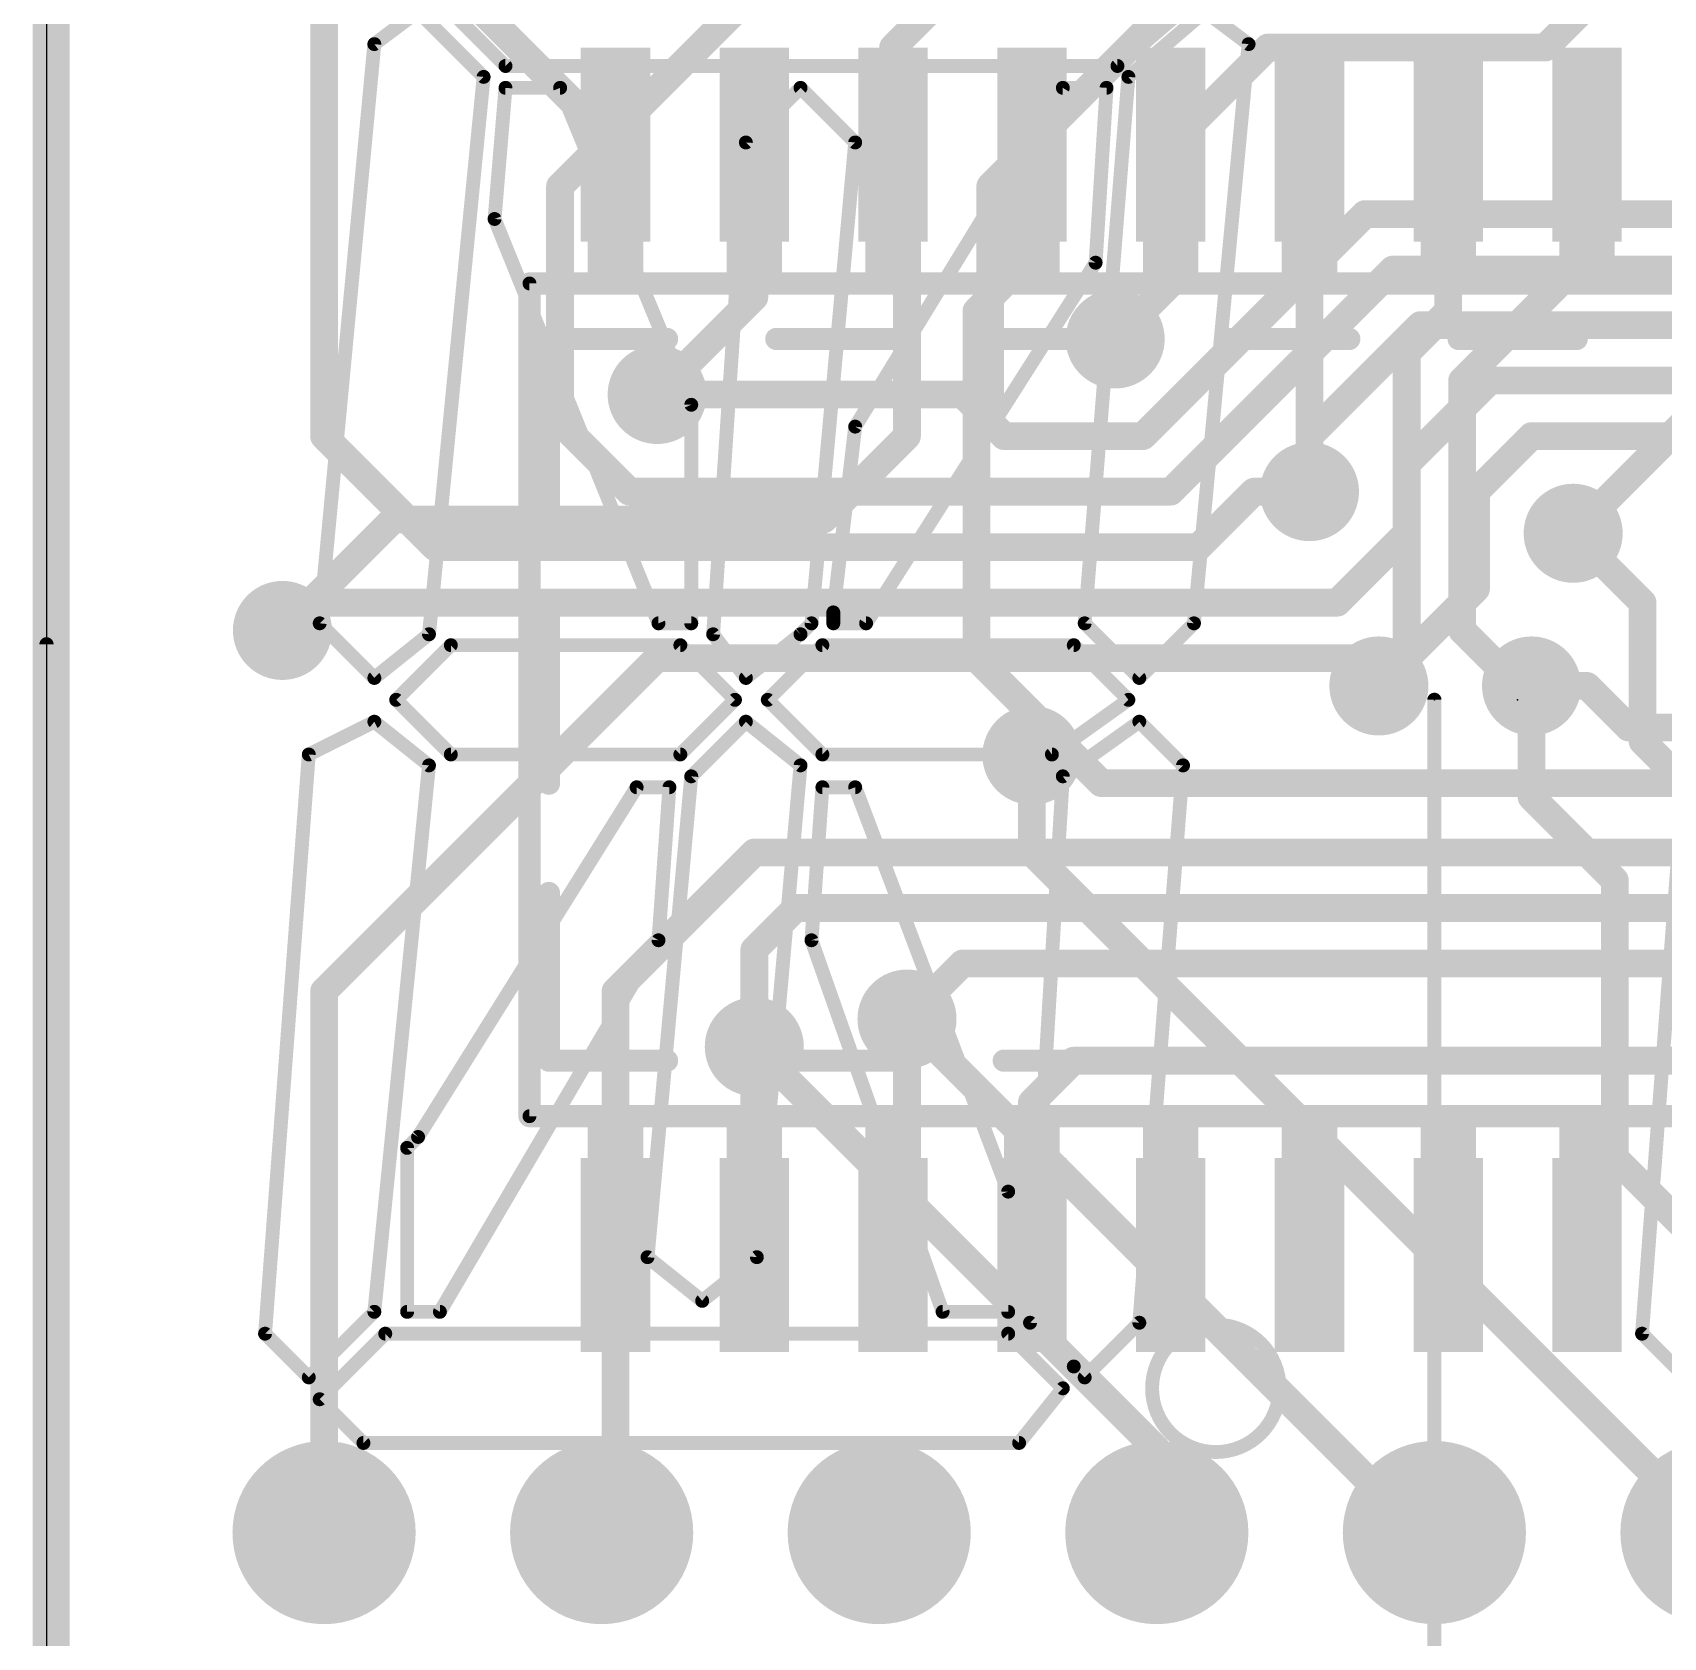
# Model space of a CAD drawing. Extents: x -25.5 to 33.9, y -16.6 to 18.1.
# Drawn here: x -25.53 to -10.6, y -8.58 to 6.11 of the extents above; entities that cross this region are included whole.
import ezdxf

# ---------------------------------------------------------------- set-up
doc = ezdxf.new("R2010")
doc.units = 0
for name, color, linetype in [('1', 12, 'CONTINUOUS'), ('16', 132, 'CONTINUOUS'), ('17', 110, 'CONTINUOUS'), ('18', 110, 'CONTINUOUS'), ('20', 53, 'CONTINUOUS'), ('21', 40, 'CONTINUOUS'), ('22', 6, 'CONTINUOUS'), ('23', 53, 'CONTINUOUS'), ('24', 53, 'CONTINUOUS'), ('47', 253, 'CONTINUOUS'), ('51', 253, 'CONTINUOUS'), ('52', 4, 'CONTINUOUS')]:
    doc.layers.add(name, color=color, linetype=linetype)

# ---------------------------------------------------------------- blocks, each defined once
blk = doc.blocks.new('ROUNDP')
at = {"const_width": 0.5}
blk.add_lwpolyline([(0, -0.25, 1), (0, 0.25, 1), (0, -0.25)], format="xyb", dxfattribs=at)
blk = doc.blocks.new('RECT')
blk.add_solid([(-0.5, -0.5), (0.5, -0.5), (-0.5, 0.5), (0.5, 0.5)])
blk = doc.blocks.new('ROUNDV')
at = {"const_width": 0.5}
blk.add_lwpolyline([(0, -0.25, 1), (0, 0.25, 1), (0, -0.25)], format="xyb", dxfattribs=at)

msp = doc.modelspace()

# ---------------------------------------------------------------- linework, layer by layer
at = {"layer": '1', "const_width": 0.254}
for points in [[(-25.4, -11.43), (-25.4, 11.43)], [(-22.86, 2.413), (-22.86, 7.62)], [(-20.701, 4.699), (-17.78, 7.62)], [(-15.24, 7.62), (-15.24, 6.223)], [(-10.414, 7.239), (-11.684, 5.969)], [(-15.24, 6.223), (-16.764, 4.699)], [(-14.224, 5.969), (-15.113, 5.08)], [(-11.684, 5.969), (-14.224, 5.969)], [(-15.113, 5.08), (-15.113, 3.81)], [(-20.701, 2.54), (-20.701, 4.699)], [(-16.764, 4.699), (-16.764, 2.54)], [(-15.367, 2.413), (-13.335, 4.445)], [(-13.335, 4.445), (-8.89, 4.445)], [(-13.081, 3.937), (-15.113, 1.905)], [(-13.081, 3.937), (-9.144, 3.937)], [(-15.113, 3.81), (-15.621, 3.302)], [(-13.843, 2.413), (-12.827, 3.429)], [(-12.827, 3.429), (-9.779, 3.429)], [(-12.192, 2.921), (-12.954, 2.159)], [(-10.16, 2.921), (-12.192, 2.921)], [(-17.018, 2.794), (-19.812, 2.794)], [(-17.018, 2.794), (-16.764, 2.54)], [(-21.844, 1.397), (-22.86, 2.413)], [(-20.066, 1.905), (-20.701, 2.54)], [(-16.764, 2.54), (-16.637, 2.413)], [(-16.637, 2.413), (-15.367, 2.413)], [(-13.843, 1.905), (-13.843, 2.413)], [(-12.319, 1.905), (-11.811, 2.413)], [(-11.811, 2.413), (-10.414, 2.413)], [(-12.954, 2.159), (-12.954, 1.524)], [(-15.113, 1.905), (-20.066, 1.905)], [(-14.351, 1.905), (-14.859, 1.397)], [(-13.843, 1.905), (-14.351, 1.905)], [(-12.319, 1.016), (-12.319, 1.905)], [(-12.954, 1.524), (-13.589, 0.889)], [(-10.795, 0.889), (-11.43, 1.524)], [(-14.859, 1.397), (-21.844, 1.397)], [(-13.208, 0.127), (-12.319, 1.016)], [(-22.86, 0.889), (-23.114, 0.635)], [(-13.589, 0.889), (-22.86, 0.889)], [(-10.795, -0.381), (-10.795, 0.889)], [(-23.114, 0.635), (-23.241, 0.635)], [(-19.812, 0.381), (-22.86, -2.667)], [(-19.812, 0.381), (-13.335, 0.381)], [(-13.335, 0.381), (-13.208, 0.254)], [(-13.208, 0.254), (-13.208, 0.127)], [(-11.811, -0.889), (-11.811, 0.127)], [(-10.16, -1.016), (-10.795, -0.381)], [(-16.383, -1.397), (-16.383, -0.508)], [(-11.049, -1.651), (-11.811, -0.889)], [(-10.16, -7.62), (-16.383, -1.397)], [(-11.049, -1.651), (-11.049, -4.191)], [(-22.86, -2.667), (-22.86, -7.62)], [(-12.827, -7.62), (-17.526, -2.921)], [(-15.24, -6.858), (-18.923, -3.175)], [(-11.049, -4.191), (-7.62, -7.62)], [(-15.24, -6.858), (-15.24, -7.62)], [(-12.7, -7.62), (-12.827, -7.62)]]:
    msp.add_lwpolyline(points, dxfattribs=at)
at = {"layer": '1', "const_width": 0.127}
for points in [[(-15.3035, 6.223, 1), (-15.1765, 6.223)], [(-14.224, 6.0325, 1), (-14.224, 5.9055)], [(-14.1791, 5.9241, 1), (-14.2689, 6.0139)], [(-11.7289, 6.0139, 1), (-11.6391, 5.9241)], [(-11.684, 5.9055, 1), (-11.684, 6.0325)], [(-15.0495, 5.08, 1), (-15.1765, 5.08)], [(-15.1579, 5.1249, 1), (-15.0681, 5.0351)], [(-20.6375, 4.699, 1), (-20.7645, 4.699)], [(-20.7459, 4.7439, 1), (-20.6561, 4.6541)], [(-16.7005, 4.699, 1), (-16.8275, 4.699)], [(-16.8089, 4.7439, 1), (-16.7191, 4.6541)], [(-13.335, 4.5085, 1), (-13.335, 4.3815)], [(-13.2901, 4.4001, 1), (-13.3799, 4.4899)], [(-13.081, 4.0005, 1), (-13.081, 3.8735)], [(-13.0361, 3.8921, 1), (-13.1259, 3.9819)], [(-15.0681, 3.7651, 1), (-15.1579, 3.8549)], [(-15.1765, 3.81, 1), (-15.0495, 3.81)], [(-12.827, 3.4925, 1), (-12.827, 3.3655)], [(-12.7821, 3.3841, 1), (-12.8719, 3.4739)], [(-15.6659, 3.3469, 1), (-15.5761, 3.2571)], [(-12.192, 2.9845, 1), (-12.192, 2.8575)], [(-12.1471, 2.8761, 1), (-12.2369, 2.9659)], [(-19.812, 2.8575, 1), (-19.812, 2.7305)], [(-16.9731, 2.8389, 1), (-17.0629, 2.7491)], [(-17.018, 2.7305, 1), (-17.018, 2.8575)], [(-22.8151, 2.4579, 1), (-22.9049, 2.3681)], [(-20.6561, 2.5849, 1), (-20.7459, 2.4951)], [(-20.7645, 2.54, 1), (-20.6375, 2.54)], [(-16.7191, 2.5849, 1), (-16.8089, 2.4951)], [(-16.8275, 2.54, 1), (-16.7005, 2.54)], [(-16.8089, 2.4951, 1), (-16.7191, 2.5849)], [(-16.637, 2.4765, 1), (-16.637, 2.3495)], [(-15.367, 2.3495, 1), (-15.367, 2.4765)], [(-13.7795, 2.413, 1), (-13.9065, 2.413)], [(-11.811, 2.4765, 1), (-11.811, 2.3495)], [(-11.7661, 2.3681, 1), (-11.8559, 2.4579)], [(-22.9235, 2.413, 1), (-22.7965, 2.413)], [(-16.6819, 2.3681, 1), (-16.5921, 2.4579)], [(-15.4119, 2.4579, 1), (-15.3221, 2.3681)], [(-13.8879, 2.4579, 1), (-13.7981, 2.3681)], [(-12.8905, 2.159, 1), (-13.0175, 2.159)], [(-12.9989, 2.2039, 1), (-12.9091, 2.1141)], [(-20.066, 1.9685, 1), (-20.066, 1.8415)], [(-20.1109, 1.8601, 1), (-20.0211, 1.9499)], [(-15.1579, 1.9499, 1), (-15.0681, 1.8601)], [(-15.113, 1.8415, 1), (-15.113, 1.9685)], [(-14.351, 1.9685, 1), (-14.351, 1.8415)], [(-14.3061, 1.8601, 1), (-14.3959, 1.9499)], [(-13.9065, 1.905, 1), (-13.7795, 1.905)], [(-13.843, 1.8415, 1), (-13.843, 1.9685)], [(-12.2555, 1.905, 1), (-12.3825, 1.905)], [(-12.3639, 1.9499, 1), (-12.2741, 1.8601)], [(-12.9091, 1.4791, 1), (-12.9989, 1.5689)], [(-11.3851, 1.5689, 1), (-11.4749, 1.4791)], [(-21.844, 1.4605, 1), (-21.844, 1.3335)], [(-21.8889, 1.3521, 1), (-21.7991, 1.4419)], [(-14.9039, 1.4419, 1), (-14.8141, 1.3521)], [(-14.859, 1.3335, 1), (-14.859, 1.4605)], [(-13.0175, 1.524, 1), (-12.8905, 1.524)], [(-12.3825, 1.016, 1), (-12.2555, 1.016)], [(-12.2741, 0.9711, 1), (-12.3639, 1.0609)], [(-22.86, 0.9525, 1), (-22.86, 0.8255)], [(-22.8151, 0.8441, 1), (-22.9049, 0.9339)], [(-13.6339, 0.9339, 1), (-13.5441, 0.8441)], [(-13.589, 0.8255, 1), (-13.589, 0.9525)], [(-10.7315, 0.889, 1), (-10.8585, 0.889)], [(-10.8399, 0.8441, 1), (-10.7501, 0.9339)], [(-23.241, 0.6985, 1), (-23.241, 0.5715)], [(-23.114, 0.5715, 1), (-23.114, 0.6985)], [(-23.1589, 0.6799, 1), (-23.0691, 0.5901)], [(-19.812, 0.4445, 1), (-19.812, 0.3175)], [(-19.7671, 0.3361, 1), (-19.8569, 0.4259)], [(-13.2901, 0.4259, 1), (-13.3799, 0.3361)], [(-13.335, 0.3175, 1), (-13.335, 0.4445)], [(-13.1445, 0.254, 1), (-13.2715, 0.254)], [(-13.2529, 0.2091, 1), (-13.1631, 0.2989)], [(-13.2529, 0.1719, 1), (-13.1631, 0.0821)], [(-13.2715, 0.127, 1), (-13.1445, 0.127)], [(-11.7475, 0.127, 1), (-11.8745, 0.127)], [(-10.7501, -0.3361, 1), (-10.8399, -0.4259)], [(-16.3195, -0.508, 1), (-16.4465, -0.508)], [(-10.8585, -0.381, 1), (-10.7315, -0.381)], [(-11.7661, -0.8441, 1), (-11.8559, -0.9339)], [(-11.8745, -0.889, 1), (-11.7475, -0.889)], [(-16.3381, -1.3521, 1), (-16.4279, -1.4419)], [(-16.4465, -1.397, 1), (-16.3195, -1.397)], [(-10.9855, -1.651, 1), (-11.1125, -1.651)], [(-11.0939, -1.6959, 1), (-11.0041, -1.6061)], [(-22.7965, -2.667, 1), (-22.9235, -2.667)], [(-22.9049, -2.6221, 1), (-22.8151, -2.7119)], [(-17.4811, -2.8761, 1), (-17.5709, -2.9659)], [(-18.8781, -3.1301, 1), (-18.9679, -3.2199)], [(-11.0041, -4.1461, 1), (-11.0939, -4.2359)], [(-11.1125, -4.191, 1), (-10.9855, -4.191)], [(-15.1765, -6.858, 1), (-15.3035, -6.858)], [(-15.2849, -6.9029, 1), (-15.1951, -6.8131)], [(-22.9235, -7.62, 1), (-22.7965, -7.62)], [(-15.3035, -7.62, 1), (-15.1765, -7.62)], [(-12.827, -7.5565, 1), (-12.827, -7.6835)], [(-12.8719, -7.6649, 1), (-12.7821, -7.5751)], [(-12.7, -7.6835, 1), (-12.7, -7.5565)]]:
    msp.add_lwpolyline(points, format="xyb", dxfattribs=at)
at = {"layer": '16', "const_width": 0.254}
for points in [[(-25.4, -11.43), (-25.4, 11.43)], [(-17.653, 5.969), (-16.51, 7.112)], [(-21.59, 6.477), (-20.193, 5.08)], [(-17.653, 5.08), (-17.653, 5.969)], [(-18.923, 3.683), (-18.923, 5.08)], [(-17.526, 4.953), (-17.653, 5.08)], [(-17.526, 2.413), (-17.526, 4.953)], [(-16.383, 5.08), (-16.383, 4.064)], [(-14.986, 4.953), (-15.113, 5.08)], [(-14.986, 4.953), (-14.986, 3.937)], [(-13.843, 5.08), (-13.843, 1.905)], [(-12.573, 5.08), (-12.573, 3.556)], [(-11.43, 4.953), (-11.303, 5.08)], [(-11.43, 3.937), (-11.43, 4.953)], [(-16.383, 4.064), (-16.891, 3.556)], [(-14.986, 3.937), (-15.621, 3.302)], [(-11.43, 3.937), (-12.446, 2.921)], [(-19.812, 2.794), (-18.923, 3.683)], [(-16.891, 3.556), (-16.891, 0.381)], [(-12.573, 3.556), (-12.954, 3.175)], [(-12.954, 3.175), (-12.954, 0.381)], [(-12.446, 2.921), (-12.446, 0.635)], [(-10.033, 2.921), (-11.43, 1.524)], [(-18.288, 1.651), (-17.526, 2.413)], [(-23.241, 0.635), (-22.225, 1.651)], [(-22.225, 1.651), (-18.288, 1.651)], [(-12.446, 0.635), (-11.938, 0.127)], [(-16.891, 0.381), (-16.383, -0.127)], [(-12.954, 0.381), (-13.208, 0.127)], [(-11.938, 0.127), (-11.811, 0.127)], [(-11.303, 0.127), (-11.811, 0.127)], [(-10.922, -0.254), (-11.303, 0.127)], [(-16.383, -0.127), (-16.383, -0.508)], [(-16.383, -0.127), (-15.748, -0.762)], [(-10.922, -0.254), (-8.89, -0.254)], [(-15.748, -0.762), (-8.636, -0.762)], [(-18.923, -1.397), (-20.193, -2.667)], [(-8.509, -1.397), (-18.923, -1.397)], [(-18.923, -2.286), (-18.542, -1.905)], [(-18.542, -1.905), (-8.255, -1.905)], [(-18.923, -3.175), (-18.923, -2.286)], [(-17.526, -2.921), (-17.018, -2.413)], [(-17.018, -2.413), (-8.001, -2.413)], [(-20.193, -5.08), (-20.193, -2.667)], [(-17.526, -2.921), (-17.526, -4.953)], [(-18.923, -3.175), (-18.923, -5.08)], [(-16.002, -3.302), (-16.383, -3.683)], [(-9.398, -3.302), (-16.002, -3.302)], [(-16.383, -3.683), (-16.383, -5.08)], [(-17.526, -4.953), (-17.653, -5.08)], [(-20.193, -7.62), (-20.193, -5.08)], [(-20.32, -7.62), (-20.193, -7.62)]]:
    msp.add_lwpolyline(points, dxfattribs=at)
at = {"layer": '16', "const_width": 0.127}
for points in [[(-17.5895, 5.969, 1), (-17.7165, 5.969)], [(-17.6979, 6.0139, 1), (-17.6081, 5.9241)], [(-20.2379, 5.0351, 1), (-20.1481, 5.1249)], [(-18.8595, 5.08, 1), (-18.9865, 5.08)], [(-17.6081, 5.1249, 1), (-17.6979, 5.0351)], [(-17.7165, 5.08, 1), (-17.5895, 5.08)], [(-17.4625, 4.953, 1), (-17.5895, 4.953)], [(-16.3195, 5.08, 1), (-16.4465, 5.08)], [(-15.0681, 5.1249, 1), (-15.1579, 5.0351)], [(-14.9225, 4.953, 1), (-15.0495, 4.953)], [(-13.7795, 5.08, 1), (-13.9065, 5.08)], [(-12.5095, 5.08, 1), (-12.6365, 5.08)], [(-11.3665, 4.953, 1), (-11.4935, 4.953)], [(-11.2581, 5.0351, 1), (-11.3479, 5.1249)], [(-17.5709, 4.9081, 1), (-17.4811, 4.9979)], [(-15.0309, 4.9081, 1), (-14.9411, 4.9979)], [(-11.4749, 4.9979, 1), (-11.3851, 4.9081)], [(-16.3381, 4.0191, 1), (-16.4279, 4.1089)], [(-16.4465, 4.064, 1), (-16.3195, 4.064)], [(-14.9411, 3.8921, 1), (-15.0309, 3.9819)], [(-11.3851, 3.8921, 1), (-11.4749, 3.9819)], [(-15.0495, 3.937, 1), (-14.9225, 3.937)], [(-11.4935, 3.937, 1), (-11.3665, 3.937)], [(-18.9865, 3.683, 1), (-18.8595, 3.683)], [(-18.8781, 3.6381, 1), (-18.9679, 3.7279)], [(-16.8275, 3.556, 1), (-16.9545, 3.556)], [(-16.9359, 3.6009, 1), (-16.8461, 3.5111)], [(-12.6365, 3.556, 1), (-12.5095, 3.556)], [(-12.5281, 3.5111, 1), (-12.6179, 3.6009)], [(-15.6659, 3.3469, 1), (-15.5761, 3.2571)], [(-12.8905, 3.175, 1), (-13.0175, 3.175)], [(-12.9989, 3.2199, 1), (-12.9091, 3.1301)], [(-12.3825, 2.921, 1), (-12.5095, 2.921)], [(-12.4909, 2.9659, 1), (-12.4011, 2.8761)], [(-19.8569, 2.8389, 1), (-19.7671, 2.7491)], [(-17.4811, 2.3681, 1), (-17.5709, 2.4579)], [(-17.5895, 2.413, 1), (-17.4625, 2.413)], [(-13.9065, 1.905, 1), (-13.7795, 1.905)], [(-22.225, 1.7145, 1), (-22.225, 1.5875)], [(-22.1801, 1.6061, 1), (-22.2699, 1.6959)], [(-18.3329, 1.6959, 1), (-18.2431, 1.6061)], [(-18.288, 1.5875, 1), (-18.288, 1.7145)], [(-11.4749, 1.5689, 1), (-11.3851, 1.4791)], [(-12.4011, 0.6799, 1), (-12.4909, 0.5901)], [(-23.2859, 0.6799, 1), (-23.1961, 0.5901)], [(-12.5095, 0.635, 1), (-12.3825, 0.635)], [(-16.8461, 0.4259, 1), (-16.9359, 0.3361)], [(-12.9091, 0.3361, 1), (-12.9989, 0.4259)], [(-16.9545, 0.381, 1), (-16.8275, 0.381)], [(-13.0175, 0.381, 1), (-12.8905, 0.381)], [(-13.2529, 0.1719, 1), (-13.1631, 0.0821)], [(-11.938, 0.1905, 1), (-11.938, 0.0635)], [(-11.9829, 0.0821, 1), (-11.8931, 0.1719)], [(-11.811, 0.1905, 1), (-11.811, 0.0635)], [(-11.811, 0.0635, 1), (-11.811, 0.1905)], [(-11.2581, 0.1719, 1), (-11.3479, 0.0821)], [(-11.303, 0.0635, 1), (-11.303, 0.1905)], [(-16.3195, -0.127, 1), (-16.4465, -0.127)], [(-16.3381, -0.0821, 1), (-16.4279, -0.1719)], [(-16.4279, -0.1719, 1), (-16.3381, -0.0821)], [(-10.922, -0.1905, 1), (-10.922, -0.3175)], [(-10.9669, -0.2989, 1), (-10.8771, -0.2091)], [(-16.4465, -0.508, 1), (-16.3195, -0.508)], [(-15.748, -0.6985, 1), (-15.748, -0.8255)], [(-15.7929, -0.8069, 1), (-15.7031, -0.7171)], [(-18.923, -1.3335, 1), (-18.923, -1.4605)], [(-18.8781, -1.4419, 1), (-18.9679, -1.3521)], [(-18.542, -1.8415, 1), (-18.542, -1.9685)], [(-18.4971, -1.9499, 1), (-18.5869, -1.8601)], [(-18.8595, -2.286, 1), (-18.9865, -2.286)], [(-18.9679, -2.2411, 1), (-18.8781, -2.3309)], [(-17.018, -2.3495, 1), (-17.018, -2.4765)], [(-16.9731, -2.4579, 1), (-17.0629, -2.3681)], [(-20.1295, -2.667, 1), (-20.2565, -2.667)], [(-20.2379, -2.6221, 1), (-20.1481, -2.7119)], [(-17.4625, -2.921, 1), (-17.5895, -2.921)], [(-17.5709, -2.8761, 1), (-17.4811, -2.9659)], [(-18.8595, -3.175, 1), (-18.9865, -3.175)], [(-18.9865, -3.175, 1), (-18.8595, -3.175)], [(-16.002, -3.2385, 1), (-16.002, -3.3655)], [(-15.9571, -3.3469, 1), (-16.0469, -3.2571)], [(-16.3195, -3.683, 1), (-16.4465, -3.683)], [(-16.4279, -3.6381, 1), (-16.3381, -3.7279)], [(-17.5895, -4.953, 1), (-17.4625, -4.953)], [(-17.4811, -4.9979, 1), (-17.5709, -4.9081)], [(-20.1295, -5.08, 1), (-20.2565, -5.08)], [(-20.2565, -5.08, 1), (-20.1295, -5.08)], [(-18.9865, -5.08, 1), (-18.8595, -5.08)], [(-17.6979, -5.0351, 1), (-17.6081, -5.1249)], [(-16.4465, -5.08, 1), (-16.3195, -5.08)], [(-20.32, -7.5565, 1), (-20.32, -7.6835)], [(-20.2565, -7.62, 1), (-20.1295, -7.62)], [(-20.193, -7.6835, 1), (-20.193, -7.5565)]]:
    msp.add_lwpolyline(points, format="xyb", dxfattribs=at)
at = {"layer": '20'}
msp.add_line((-25.4, 10.16), (-25.4, -10.16), dxfattribs=at)
at = {"layer": '21', "const_width": 0.127}
msp.add_lwpolyline([(-25.4, -10.7), (-25.4, 10.7)], dxfattribs=at)
at = {"layer": '22', "const_width": 0.2032}
for points in [[(-20.9804, 3.81), (-2.8956, 3.81)], [(-20.9804, -3.81), (-20.9804, 3.81)], [(-2.8956, -3.81), (-20.9804, -3.81)]]:
    msp.add_lwpolyline(points, dxfattribs=at)
at = {"layer": '22', "const_width": 0.1016}
for points in [[(-20.9804, 3.8608, 1), (-20.9804, 3.7592)], [(-20.9296, 3.81, 1), (-21.0312, 3.81)], [(-20.9804, -3.7592, 1), (-20.9804, -3.8608)], [(-21.0312, -3.81, 1), (-20.9296, -3.81)]]:
    msp.add_lwpolyline(points, format="xyb", dxfattribs=at)
at = {"layer": '23'}
msp.add_point((-12.7, 0), dxfattribs=at)
at = {"layer": '24'}
msp.add_point((-11.938, 0), dxfattribs=at)
at = {"layer": '47', "const_width": 0.13}
for points in [[(-25.4, 0.508), (-25.4, -16.555)], [(-12.7, 0), (-12.7, -16.555)], [(-12.7, 0), (-12.7, -16.555)]]:
    msp.add_lwpolyline(points, dxfattribs=at)
at = {"layer": '47', "const_width": 0.065}
for points in [[(-25.3675, 0.508, 1), (-25.4325, 0.508)], [(-12.6675, 0, 1), (-12.7325, 0)], [(-12.6675, 0, 1), (-12.7325, 0)]]:
    msp.add_lwpolyline(points, format="xyb", dxfattribs=at)
at = {"layer": '51', "const_width": 0.127}
for points in [[(-25.25, -10.575), (-25.25, 10.575)], [(-21.2, 5.8), (-21.8, 6.4)], [(-14.9, 6.4), (-15.6, 5.8)], [(-22, 6.3), (-22.4, 6)], [(-21.4, 5.7), (-22, 6.3)], [(-15.5, 5.7), (-14.8, 6.3)], [(-14.8, 6.3), (-14.4, 6)], [(-22.4, 6), (-22.9, 0.7)], [(-14.4, 6), (-14.9, 0.7)], [(-15.6, 5.8), (-21.2, 5.8)], [(-21.9, 0.6), (-21.4, 5.7)], [(-15.9, 0.7), (-15.5, 5.7)], [(-21.2, 5.6), (-21.3, 4.4)], [(-20.7, 5.6), (-21.2, 5.6)], [(-19.5, 2.7), (-20.7, 5.6)], [(-18.5, 5.6), (-19, 5.1)], [(-18, 5.1), (-18.5, 5.6)], [(-18, 2.5), (-16.1, 5.6)], [(-16.1, 5.6), (-15.7, 5.6)], [(-15.7, 5.6), (-15.8, 4)], [(-19, 5.1), (-19.3, 0.6)], [(-18.4, 0.7), (-18, 5.1)], [(-21.3, 4.4), (-19.8, 0.7)], [(-15.8, 4), (-17.9, 0.7)], [(-19.5, 0.7), (-19.5, 2.7)], [(-18.2, 0.8), (-18, 2.5)], [(-22.9, 0.7), (-22.4, 0.2)], [(-19.8, 0.7), (-19.5, 0.7)], [(-18.5, 0.6), (-18.4, 0.7)], [(-18.2, 0.7), (-18.2, 0.8)], [(-17.9, 0.7), (-18.2, 0.7)], [(-15.4, 0.2), (-15.9, 0.7)], [(-14.9, 0.7), (-15.4, 0.2)], [(-22.4, 0.2), (-21.9, 0.6)], [(-19.3, 0.6), (-19, 0.2)], [(-19, 0.2), (-18.5, 0.6)], [(-22.2, 0), (-21.7, 0.5)], [(-21.7, 0.5), (-19.6, 0.5)], [(-19.6, 0.5), (-19.1, 0)], [(-18.8, 0), (-18.3, 0.5)], [(-18.3, 0.5), (-16, 0.5)], [(-16, 0.5), (-15.5, 0)], [(-21.7, -0.5), (-22.2, 0)], [(-19.1, 0), (-19.6, -0.5)], [(-18.3, -0.5), (-18.8, 0)], [(-15.5, 0), (-16.2, -0.5)], [(-23, -0.5), (-22.4, -0.2)], [(-22.4, -0.2), (-21.9, -0.6)], [(-19, -0.2), (-19.5, -0.7)], [(-18.5, -0.6), (-19, -0.2)], [(-15.4, -0.2), (-16.1, -0.7)], [(-15, -0.6), (-15.4, -0.2)], [(-23.4, -5.8), (-23, -0.5)], [(-19.6, -0.5), (-21.7, -0.5)], [(-16.2, -0.5), (-18.3, -0.5)], [(-10.8, -5.8), (-10.4, -0.5)], [(-21.9, -0.6), (-22.4, -5.6)], [(-18.9, -5.1), (-18.5, -0.6)], [(-15.4, -5.7), (-15, -0.6)], [(-20, -0.8), (-22, -4)], [(-19.7, -0.8), (-20, -0.8)], [(-19.5, -0.7), (-19.9, -5.1)], [(-19.8, -2.2), (-19.7, -0.8)], [(-18.3, -0.8), (-18.4, -2.2)], [(-18, -0.8), (-18.3, -0.8)], [(-16.6, -4.5), (-18, -0.8)], [(-16.1, -0.7), (-16.4, -5.7)], [(-21.8, -5.6), (-19.8, -2.2)], [(-18.4, -2.2), (-17.2, -5.6)], [(-22, -4), (-22.1, -4.1)], [(-22.1, -4.1), (-22.1, -5.6)], [(-16.6, -5.6), (-16.6, -4.5)], [(-19.9, -5.1), (-19.4, -5.5)], [(-19.4, -5.5), (-18.9, -5.1)], [(-22.4, -5.6), (-23, -6.2)], [(-22.1, -5.6), (-21.8, -5.6)], [(-17.2, -5.6), (-16.6, -5.6)], [(-16.4, -5.7), (-16, -6.1)], [(-15.9, -6.2), (-15.4, -5.7)], [(-23, -6.2), (-23.4, -5.8)], [(-22.9, -6.4), (-22.3, -5.8)], [(-22.3, -5.8), (-16.6, -5.8)], [(-16.6, -5.8), (-16.1, -6.3)], [(-10.4, -6.2), (-10.8, -5.8)], [(-16, -6.1), (-15.9, -6.2)], [(-16.1, -6.3), (-16.5, -6.8)], [(-22.5, -6.8), (-22.9, -6.4)], [(-16.5, -6.8), (-22.5, -6.8)]]:
    msp.add_lwpolyline(points, dxfattribs=at)
at = {"layer": '51'}
for points, const_width in [([(-22.4191, 6.0254, 1), (-22.381, 5.9746)], 0.0635), ([(-22.3684, 5.997, 1), (-22.4316, 6.003)], 0.0635), ([(-14.3684, 5.997, 1), (-14.4316, 6.003)], 0.0635), ([(-14.4191, 5.9746, 1), (-14.381, 6.0254)], 0.0635), ([(-21.2, 5.8318, 1), (-21.2, 5.7683)], 0.0635), ([(-21.2225, 5.7775, 1), (-21.1775, 5.8225)], 0.0635), ([(-15.6207, 5.8241, 1), (-15.5793, 5.7759)], 0.0635), ([(-15.6, 5.7683, 1), (-15.6, 5.8318)], 0.0635), ([(-21.3684, 5.6969, 1), (-21.4316, 5.7031)], 0.0635), ([(-21.4225, 5.6775, 1), (-21.3775, 5.7225)], 0.0635), ([(-15.5207, 5.7241, 1), (-15.4793, 5.6759)], 0.0635), ([(-15.4684, 5.6975, 1), (-15.5316, 5.7025)], 0.0635), ([(-21.2, 5.6318, 1), (-21.2, 5.5683)], 0.0635), ([(-21.1684, 5.5974, 1), (-21.2316, 5.6026)], 0.0635), ([(-20.6707, 5.6121, 1), (-20.7293, 5.5879)], 0.0635), ([(-20.7, 5.5683, 1), (-20.7, 5.6318)], 0.0635), ([(-18.4775, 5.6225, 1), (-18.5225, 5.5775)], 0.0635), ([(-18.4775, 5.5775, 1), (-18.5225, 5.6225)], 0.0635), ([(-16.1, 5.6318, 1), (-16.1, 5.5683)], 0.0635), ([(-16.0729, 5.5834, 1), (-16.1271, 5.6166)], 0.0635), ([(-15.6683, 5.598, 1), (-15.7317, 5.602)], 0.0635), ([(-15.7, 5.5683, 1), (-15.7, 5.6318)], 0.0635), ([(-19.0225, 5.1225, 1), (-18.9775, 5.0775)], 0.0635), ([(-18.9683, 5.0979, 1), (-19.0317, 5.1021)], 0.0635), ([(-17.9684, 5.0971, 1), (-18.0316, 5.1029)], 0.0635), ([(-18.0225, 5.0775, 1), (-17.9775, 5.1225)], 0.0635), ([(-21.2706, 4.4119, 1), (-21.3294, 4.3881)], 0.0635), ([(-21.3316, 4.4026, 1), (-21.2684, 4.3974)], 0.0635), ([(-15.8317, 4.002, 1), (-15.7683, 3.998)], 0.0635), ([(-15.7732, 3.983, 1), (-15.8268, 4.017)], 0.0635), ([(-19.4683, 2.7, 1), (-19.5317, 2.7)], 0.0635), ([(-19.5293, 2.6879, 1), (-19.4707, 2.7121)], 0.0635), ([(-18.0271, 2.5166, 1), (-17.9729, 2.4834)], 0.0635), ([(-17.9685, 2.4963, 1), (-18.0315, 2.5037)], 0.0635), ([(-22.8775, 0.7225, 1), (-22.9225, 0.6775)], 0.0635), ([(-19.8, 0.7318, 1), (-19.8, 0.6683)], 0.0635), ([(-19.5, 0.6683, 1), (-19.5, 0.7318)], 0.0635), ([(-18.3775, 0.6775, 1), (-18.4225, 0.7225)], 0.0635), ([(-18.2315, 0.8037, 1), (-18.1685, 0.7963)], 0.0635), ([(-18.2, 0.7318, 1), (-18.2, 0.6683)], 0.0635), ([(-18.1683, 0.8, 1), (-18.2317, 0.8)], 0.0635), ([(-17.9268, 0.717, 1), (-17.8732, 0.683)], 0.0635), ([(-17.9, 0.6683, 1), (-17.9, 0.7318)], 0.0635), ([(-15.8775, 0.7225, 1), (-15.9225, 0.6775)], 0.0635), ([(-14.8775, 0.6775, 1), (-14.9225, 0.7225)], 0.0635), ([(-22.9316, 0.703, 1), (-22.8684, 0.697)], 0.0635), ([(-21.9316, 0.6031, 1), (-21.8684, 0.5969)], 0.0635), ([(-21.8802, 0.5752, 1), (-21.9198, 0.6248)], 0.0635), ([(-19.8294, 0.6881, 1), (-19.7706, 0.7119)], 0.0635), ([(-19.5317, 0.7, 1), (-19.4683, 0.7)], 0.0635), ([(-19.2746, 0.619, 1), (-19.3254, 0.5809)], 0.0635), ([(-19.3317, 0.6021, 1), (-19.2683, 0.5979)], 0.0635), ([(-18.5225, 0.6225, 1), (-18.4775, 0.5775)], 0.0635), ([(-18.4802, 0.5752, 1), (-18.5198, 0.6248)], 0.0635), ([(-18.4316, 0.7029, 1), (-18.3684, 0.6971)], 0.0635), ([(-18.2317, 0.7, 1), (-18.1683, 0.7)], 0.0635), ([(-15.9316, 0.7025, 1), (-15.8684, 0.6975)], 0.0635), ([(-14.9316, 0.703, 1), (-14.8684, 0.697)], 0.0635), ([(-21.7, 0.5317, 1), (-21.7, 0.4682)], 0.0635), ([(-21.6775, 0.4775, 1), (-21.7225, 0.5225)], 0.0635), ([(-19.5775, 0.5225, 1), (-19.6225, 0.4775)], 0.0635), ([(-19.6, 0.4682, 1), (-19.6, 0.5317)], 0.0635), ([(-18.3, 0.5317, 1), (-18.3, 0.4682)], 0.0635), ([(-18.2775, 0.4775, 1), (-18.3225, 0.5225)], 0.0635), ([(-15.9775, 0.5225, 1), (-16.0225, 0.4775)], 0.0635), ([(-16, 0.4682, 1), (-16, 0.5317)], 0.0635), ([(-22.4198, 0.2248, 1), (-22.3802, 0.1752)], 0.0635), ([(-22.4225, 0.1775, 1), (-22.3775, 0.2225)], 0.0635), ([(-19.0198, 0.2248, 1), (-18.9802, 0.1752)], 0.0635), ([(-19.0254, 0.1809, 1), (-18.9746, 0.2191)], 0.0635), ([(-15.4225, 0.2225, 1), (-15.3775, 0.1775)], 0.0635), ([(-15.4225, 0.1775, 1), (-15.3775, 0.2225)], 0.0635), ([(-22.1775, 0.0225, 1), (-22.2225, -0.0225)], 0.0635), ([(-22.2225, 0.0225, 1), (-22.1775, -0.0225)], 0.0635), ([(-19.0775, -0.0225, 1), (-19.1225, 0.0225)], 0.0635), ([(-19.1225, -0.0225, 1), (-19.0775, 0.0225)], 0.0635), ([(-18.7775, 0.0225, 1), (-18.8225, -0.0225)], 0.0635), ([(-18.8225, 0.0225, 1), (-18.7775, -0.0225)], 0.0635), ([(-15.5225, -0.0225, 1), (-15.4775, 0.0225)], 0.0635), ([(-15.4815, -0.0258, 1), (-15.5185, 0.0258)], 0.0635), ([(-22.3802, -0.1752, 1), (-22.4198, -0.2248)], 0.0635), ([(-22.3858, -0.2284, 1), (-22.4142, -0.1716)], 0.0635), ([(-18.9802, -0.1752, 1), (-19.0198, -0.2248)], 0.0635), ([(-18.9775, -0.2225, 1), (-19.0225, -0.1775)], 0.0635), ([(-15.3775, -0.1775, 1), (-15.4225, -0.2225)], 0.0635), ([(-15.3815, -0.2258, 1), (-15.4185, -0.1742)], 0.0635), ([(-23.0142, -0.4716, 1), (-22.9858, -0.5284)], 0.0635), ([(-22.9683, -0.5024, 1), (-23.0317, -0.4976)], 0.0635), ([(-21.7, -0.4682, 1), (-21.7, -0.5317)], 0.0635), ([(-21.7225, -0.5225, 1), (-21.6775, -0.4775)], 0.0635), ([(-19.6225, -0.4775, 1), (-19.5775, -0.5225)], 0.0635), ([(-19.6, -0.5317, 1), (-19.6, -0.4682)], 0.0635), ([(-18.3, -0.4682, 1), (-18.3, -0.5317)], 0.0635), ([(-18.3225, -0.5225, 1), (-18.2775, -0.4775)], 0.0635), ([(-16.2185, -0.4742, 1), (-16.1815, -0.5258)], 0.0635), ([(-16.2, -0.5317, 1), (-16.2, -0.4682)], 0.0635), ([(-21.8684, -0.6032, 1), (-21.9316, -0.5968)], 0.0635), ([(-21.9198, -0.6248, 1), (-21.8802, -0.5752)], 0.0635), ([(-18.4684, -0.6028, 1), (-18.5316, -0.5972)], 0.0635), ([(-18.5198, -0.6248, 1), (-18.4802, -0.5752)], 0.0635), ([(-14.9683, -0.6025, 1), (-15.0317, -0.5975)], 0.0635), ([(-15.0225, -0.6225, 1), (-14.9775, -0.5775)], 0.0635), ([(-20, -0.7683, 1), (-20, -0.8317)], 0.0635), ([(-19.9731, -0.8168, 1), (-20.0269, -0.7832)], 0.0635), ([(-19.6683, -0.8023, 1), (-19.7317, -0.7977)], 0.0635), ([(-19.7, -0.8317, 1), (-19.7, -0.7683)], 0.0635), ([(-19.5225, -0.6775, 1), (-19.4775, -0.7225)], 0.0635), ([(-19.4684, -0.7029, 1), (-19.5316, -0.6971)], 0.0635), ([(-18.2683, -0.8023, 1), (-18.3317, -0.7977)], 0.0635), ([(-18.3, -0.7683, 1), (-18.3, -0.8317)], 0.0635), ([(-17.9703, -0.7888, 1), (-18.0297, -0.8112)], 0.0635), ([(-18, -0.8317, 1), (-18, -0.7683)], 0.0635), ([(-16.0683, -0.7019, 1), (-16.1317, -0.6981)], 0.0635), ([(-16.1185, -0.6742, 1), (-16.0815, -0.7258)], 0.0635), ([(-19.8317, -2.1977, 1), (-19.7683, -2.2023)], 0.0635), ([(-19.7726, -2.2161, 1), (-19.8274, -2.1839)], 0.0635), ([(-18.3701, -2.1894, 1), (-18.4299, -2.2106)], 0.0635), ([(-18.4317, -2.1977, 1), (-18.3683, -2.2023)], 0.0635), ([(-22.0269, -3.9832, 1), (-21.9731, -4.0168)], 0.0635), ([(-21.9775, -4.0225, 1), (-22.0225, -3.9775)], 0.0635), ([(-22.1225, -4.0775, 1), (-22.0775, -4.1225)], 0.0635), ([(-22.0683, -4.1, 1), (-22.1318, -4.1)], 0.0635), ([(-16.5683, -4.5, 1), (-16.6318, -4.5)], 0.0635), ([(-16.6297, -4.5112, 1), (-16.5703, -4.4888)], 0.0635), ([(-19.8802, -5.0752, 1), (-19.9198, -5.1248)], 0.0635), ([(-19.9316, -5.0971, 1), (-19.8684, -5.1029)], 0.0635), ([(-18.9316, -5.0972, 1), (-18.8684, -5.1028)], 0.0635), ([(-18.8802, -5.1248, 1), (-18.9198, -5.0752)], 0.0635), ([(-19.4198, -5.4752, 1), (-19.3802, -5.5248)], 0.0635), ([(-19.4198, -5.5248, 1), (-19.3802, -5.4752)], 0.0635), ([(-22.4316, -5.5968, 1), (-22.3684, -5.6032)], 0.0635), ([(-22.3775, -5.6225, 1), (-22.4225, -5.5775)], 0.0635), ([(-22.1, -5.5683, 1), (-22.1, -5.6318)], 0.0635), ([(-22.1318, -5.6, 1), (-22.0683, -5.6)], 0.0635), ([(-21.8274, -5.5839, 1), (-21.7726, -5.6161)], 0.0635), ([(-21.8, -5.6318, 1), (-21.8, -5.5683)], 0.0635), ([(-17.2, -5.5683, 1), (-17.2, -5.6318)], 0.0635), ([(-17.2299, -5.6106, 1), (-17.1701, -5.5894)], 0.0635), ([(-16.6318, -5.6, 1), (-16.5683, -5.6)], 0.0635), ([(-16.6, -5.6318, 1), (-16.6, -5.5683)], 0.0635), ([(-16.3775, -5.6775, 1), (-16.4225, -5.7225)], 0.0635), ([(-16.4317, -5.6981, 1), (-16.3683, -5.7019)], 0.0635), ([(-15.4317, -5.6975, 1), (-15.3683, -5.7025)], 0.0635), ([(-15.3775, -5.7225, 1), (-15.4225, -5.6775)], 0.0635), ([(-14.7, -6.8831, 1), (-14.7, -5.7169, 1), (-14.7, -6.8831)], 0.127), ([(-23.3775, -5.7775, 1), (-23.4225, -5.8225)], 0.0635), ([(-23.4317, -5.7976, 1), (-23.3683, -5.8024)], 0.0635), ([(-22.3, -5.7683, 1), (-22.3, -5.8318)], 0.0635), ([(-22.2775, -5.8225, 1), (-22.3225, -5.7775)], 0.0635), ([(-16.5775, -5.7775, 1), (-16.6225, -5.8225)], 0.0635), ([(-16.6, -5.8318, 1), (-16.6, -5.7683)], 0.0635), ([(-10.7775, -5.7775, 1), (-10.8225, -5.8225)], 0.0635), ([(-10.8317, -5.7976, 1), (-10.7683, -5.8024)], 0.0635), ([(-15.9775, -6.0775, 1), (-16.0225, -6.1225)], 0.0635), ([(-16.0225, -6.1225, 1), (-15.9775, -6.0775)], 0.0635), ([(-23.0225, -6.1775, 1), (-22.9775, -6.2225)], 0.0635), ([(-23.0225, -6.2225, 1), (-22.9775, -6.1775)], 0.0635), ([(-16.0752, -6.3198, 1), (-16.1248, -6.2802)], 0.0635), ([(-16.1225, -6.3225, 1), (-16.0775, -6.2775)], 0.0635), ([(-15.9225, -6.1775, 1), (-15.8775, -6.2225)], 0.0635), ([(-15.9225, -6.2225, 1), (-15.8775, -6.1775)], 0.0635), ([(-22.8775, -6.3775, 1), (-22.9225, -6.4225)], 0.0635), ([(-22.9225, -6.3775, 1), (-22.8775, -6.4225)], 0.0635), ([(-22.5, -6.7683, 1), (-22.5, -6.8318)], 0.0635), ([(-22.5225, -6.8225, 1), (-22.4775, -6.7775)], 0.0635), ([(-16.5248, -6.7802, 1), (-16.4752, -6.8198)], 0.0635), ([(-16.5, -6.8318, 1), (-16.5, -6.7683)], 0.0635)]:
    msp.add_lwpolyline(points, format="xyb", dxfattribs=dict(at, const_width=const_width))
at = {"layer": '52'}
for points, const_width in [([(-20.9804, 3.8418, 1), (-20.9804, 3.7782)], 0.0635), ([(-20.9487, 3.81, 1), (-21.0121, 3.81)], 0.0635), ([(-20.7518, 3.302, 1), (-20.8534, 3.302)], 0.1016), ([(-20.8026, 3.3528, 1), (-20.8026, 3.2512)], 0.1016), ([(-19.7216, 3.2512, 1), (-19.7216, 3.3528)], 0.1016), ([(-18.7216, 3.3528, 1), (-18.7216, 3.2512)], 0.1016), ([(-17.6406, 3.2512, 1), (-17.6406, 3.3528)], 0.1016), ([(-16.6406, 3.3528, 1), (-16.6406, 3.2512)], 0.1016), ([(-15.5595, 3.2512, 1), (-15.5595, 3.3528)], 0.1016), ([(-14.5595, 3.3528, 1), (-14.5595, 3.2512)], 0.1016), ([(-13.4785, 3.2512, 1), (-13.4785, 3.3528)], 0.1016), ([(-12.4785, 3.3528, 1), (-12.4785, 3.2512)], 0.1016), ([(-11.3975, 3.2512, 1), (-11.3975, 3.3528)], 0.1016), ([(-20.8534, 1.7673, 1), (-20.7518, 1.7673)], 0.1016), ([(-20.7518, 0.7673, 1), (-20.8534, 0.7673)], 0.1016), ([(-20.8534, -0.7673, 1), (-20.7518, -0.7673)], 0.1016), ([(-20.7518, -1.7673, 1), (-20.8534, -1.7673)], 0.1016), ([(-20.8026, -3.2512, 1), (-20.8026, -3.3528)], 0.1016), ([(-20.8534, -3.302, 1), (-20.7518, -3.302)], 0.1016), ([(-19.7216, -3.3528, 1), (-19.7216, -3.2512)], 0.1016), ([(-18.7216, -3.2512, 1), (-18.7216, -3.3528)], 0.1016), ([(-17.6406, -3.3528, 1), (-17.6406, -3.2512)], 0.1016), ([(-16.6406, -3.2512, 1), (-16.6406, -3.3528)], 0.1016), ([(-15.5595, -3.3528, 1), (-15.5595, -3.2512)], 0.1016), ([(-14.5595, -3.2512, 1), (-14.5595, -3.3528)], 0.1016), ([(-13.4785, -3.3528, 1), (-13.4785, -3.2512)], 0.1016), ([(-12.4785, -3.2512, 1), (-12.4785, -3.3528)], 0.1016), ([(-11.3975, -3.3528, 1), (-11.3975, -3.2512)], 0.1016), ([(-20.9804, -3.7782, 1), (-20.9804, -3.8418)], 0.0635), ([(-21.0121, -3.81, 1), (-20.9487, -3.81)], 0.0635)]:
    msp.add_lwpolyline(points, format="xyb", dxfattribs=dict(at, const_width=const_width))
for points, const_width in [([(-20.9804, -3.81), (-20.9804, 3.81)], 0.127), ([(-20.9804, 3.81), (-2.8956, 3.81)], 0.127), ([(-20.8026, 1.7673), (-20.8026, 3.302)], 0.2032), ([(-20.8026, 3.302), (-19.7216, 3.302)], 0.2032), ([(-18.7216, 3.302), (-17.6406, 3.302)], 0.2032), ([(-16.6406, 3.302), (-15.5595, 3.302)], 0.2032), ([(-14.5595, 3.302), (-13.4785, 3.302)], 0.2032), ([(-12.4785, 3.302), (-11.3975, 3.302)], 0.2032), ([(-20.8026, -0.7673), (-20.8026, 0.7673)], 0.2032), ([(-20.8026, -3.302), (-20.8026, -1.7673)], 0.2032), ([(-19.7216, -3.302), (-20.8026, -3.302)], 0.2032), ([(-17.6406, -3.302), (-18.7216, -3.302)], 0.2032), ([(-15.5595, -3.302), (-16.6406, -3.302)], 0.2032), ([(-13.4785, -3.302), (-14.5595, -3.302)], 0.2032), ([(-11.3975, -3.302), (-12.4785, -3.302)], 0.2032), ([(-2.8956, -3.81), (-20.9804, -3.81)], 0.127)]:
    msp.add_lwpolyline(points, dxfattribs=dict(at, const_width=const_width))

# ---------------------------------------------------------------- block references
at = {"layer": '16', "xscale": 0.635, "yscale": 1.778}
for p in [(-20.193, 5.08), (-18.923, 5.08), (-17.653, 5.08), (-16.383, 5.08), (-15.113, 5.08), (-13.843, 5.08), (-12.573, 5.08), (-11.303, 5.08)]:
    msp.add_blockref('RECT', p, dxfattribs=at)
at = {"layer": '16', "xscale": 0.635, "yscale": 1.778, "rotation": 180}
for p in [(-20.193, -5.08), (-18.923, -5.08), (-17.653, -5.08), (-16.383, -5.08), (-15.113, -5.08), (-13.843, -5.08), (-12.573, -5.08), (-11.303, -5.08)]:
    msp.add_blockref('RECT', p, dxfattribs=at)
at = {"layer": '17', "xscale": 1.6764, "yscale": 1.6764}
for p in [(-22.86, -7.62), (-22.86, -7.62), (-20.32, -7.62), (-20.32, -7.62), (-17.78, -7.62), (-17.78, -7.62), (-15.24, -7.62), (-15.24, -7.62), (-12.7, -7.62), (-12.7, -7.62), (-10.16, -7.62), (-10.16, -7.62)]:
    msp.add_blockref('ROUNDP', p, dxfattribs=at)
at = {"layer": '18', "xscale": 0.9064, "yscale": 0.9064}
for p in [(-15.621, 3.302), (-15.621, 3.302), (-19.812, 2.794), (-19.812, 2.794), (-13.843, 1.905), (-13.843, 1.905), (-11.43, 1.524), (-11.43, 1.524), (-23.241, 0.635), (-23.241, 0.635), (-13.208, 0.127), (-13.208, 0.127), (-11.811, 0.127), (-11.811, 0.127), (-16.383, -0.508), (-16.383, -0.508), (-17.526, -2.921), (-17.526, -2.921), (-18.923, -3.175), (-18.923, -3.175)]:
    msp.add_blockref('ROUNDV', p, dxfattribs=at)
at = {"layer": '52', "xscale": 0.508, "yscale": 1.7144}
for p in [(-20.193, 4.7307), (-18.923, 4.7307), (-17.653, 4.7307), (-16.383, 4.7307), (-15.113, 4.7307), (-13.843, 4.7307), (-12.573, 4.7307), (-11.303, 4.7307)]:
    msp.add_blockref('RECT', p, dxfattribs=at)
at = {"layer": '52', "xscale": 0.508, "yscale": 1.7144, "rotation": 180}
for p in [(-20.193, -4.7307), (-18.923, -4.7307), (-17.653, -4.7307), (-16.383, -4.7307), (-15.113, -4.7307), (-13.843, -4.7307), (-12.573, -4.7307), (-11.303, -4.7307)]:
    msp.add_blockref('RECT', p, dxfattribs=at)

doc.saveas('drawing.dxf')
